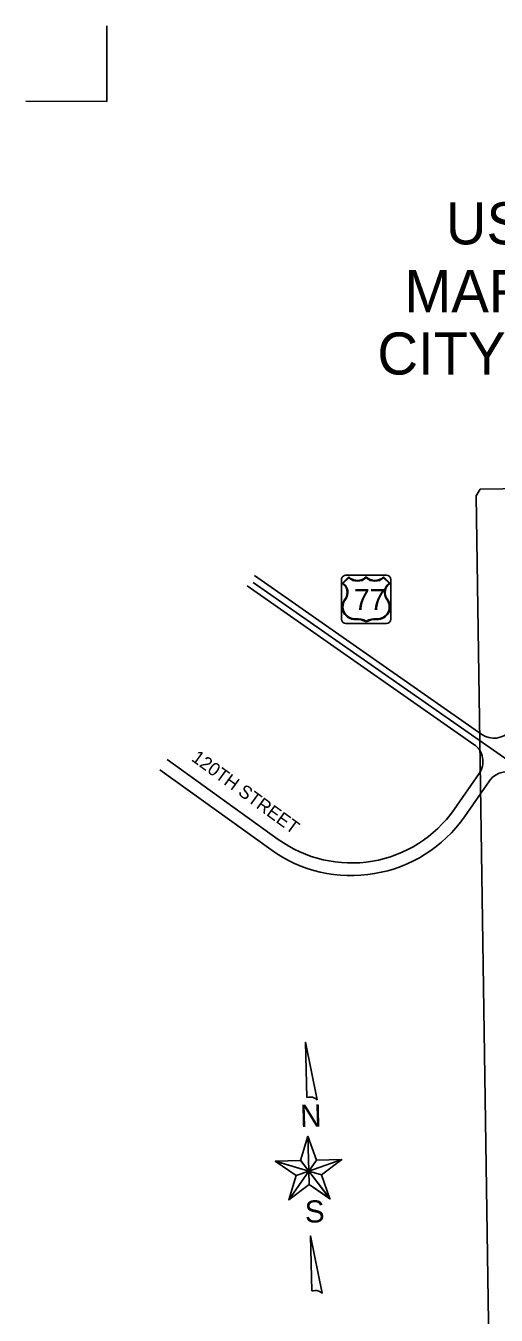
# Model space of a CAD drawing. Extents: x 57.541 to 58.208, y -17.72 to -16.99.
# Drawn here: x 57.5413 to 57.7105, y -17.4539 to -16.9897 of the extents above; entities that cross this region are included whole.
import ezdxf

# ---------------------------------------------------------------- set-up
doc = ezdxf.new("R2010")
doc.units = 0
for name, color, linetype in [('PL Inter City Limit', 7, 'Continuous'), ('PL Inter Maintenance Info', 7, 'Continuous'), ('PL Inter North Arrow', 7, 'Continuous'), ('PL Inter Plot Fence Markers', 7, 'Continuous'), ('PL Inter Road Lines', 7, 'Continuous'), ('PL Inter Route Shields', 7, 'Continuous'), ('PL Inter Street Names', 7, 'Continuous'), ('PL Inter Title Text', 7, 'Continuous')]:
    doc.layers.add(name, color=color, linetype=linetype)

msp = doc.modelspace()

# ---------------------------------------------------------------- linework, layer by layer
at = {"layer": 'PL Inter City Limit'}
for p, q in [((57.704788053227624, -17.15653520712622), (57.70331019354301, -17.158834447703214)), ((57.95786606769947, -17.152901256992426), (57.704788053227624, -17.15653520712622)), ((57.70331019354301, -17.158834447703214), (57.7096896025661, -17.589272446930575))]:
    msp.add_line(p, q, dxfattribs=at)
at = {"layer": 'PL Inter Maintenance Info'}
msp.add_line((57.77189069748247, -17.29406009903201), (57.623089466670365, -17.190037016380938), dxfattribs=at)
at = {"layer": 'PL Inter North Arrow'}
msp.add_line((57.64017946821858, -17.398205322404117), (57.64275097769623, -17.389436636594027), dxfattribs=at)
for points in [[(57.642386048610106, -17.375500192672778), (57.6418651669231, -17.3556080034866), (57.64610200356475, -17.376296863850218), (57.64555506980858, -17.375893997415666), (57.6449501381262, -17.375552247959845), (57.64440944247407, -17.37538761133575), (57.64381230842171, -17.37534364914358), (57.643097618989906, -17.375362363455686)], [(57.64275097769623, -17.389436636594027), (57.64017946821858, -17.398205322404117), (57.64308003768411, -17.402003259103907)], [(57.642790746983444, -17.3894476851279), (57.643119417077976, -17.401999417820623), (57.645831746268776, -17.398039606012038)], [(57.65494971647708, -17.39781855995387), (57.64583742622079, -17.398057167433254), (57.64308003768411, -17.402003259103907)], [(57.643119417077976, -17.401999417820623), (57.647714159554006, -17.403354160603435), (57.654944036524604, -17.39780099853266)], [(57.631067177962755, -17.398443929883495), (57.64308003768411, -17.402003259103907), (57.6385926594326, -17.403610719396944)], [(57.640203567901814, -17.398186981196105), (57.631091277645545, -17.398425588675487), (57.643119417077976, -17.401999417820623)], [(57.63596159250267, -17.412380964733032), (57.64308003768411, -17.402003259103907), (57.643204799764845, -17.40676785531614)], [(57.6359711922612, -17.412377903236077), (57.638601869297716, -17.403592768082827), (57.643119417077976, -17.401999417820623)], [(57.64308003768411, -17.402003259103907), (57.64770494968884, -17.403372111917562), (57.650731840760706, -17.411994202282802)], [(57.643119417077976, -17.401999417820623), (57.6432445690521, -17.406778903850483), (57.65075633033688, -17.411990750892432)], [(57.64420913451465, -17.445122854825335), (57.64368981235366, -17.425290223091903), (57.64792508946933, -17.445919526002786), (57.6474377131659, -17.445515100042222), (57.64671366657802, -17.44517646963843), (57.64599429856818, -17.44501651159234), (57.645395604989844, -17.44491299194745), (57.64468403461002, -17.445050821164532)]]:
    msp.add_lwpolyline(points, close=True, dxfattribs=at)
for points in [[(57.64017946821858, -17.398205322404117), (57.64275097769623, -17.389436636594027)], [(57.64275097769623, -17.389436636594027), (57.64583742622079, -17.398057167433254)], [(57.64583742622079, -17.398057167433254), (57.65494971647708, -17.39781855995387), (57.64770494968884, -17.403372111917562)], [(57.6385926594326, -17.403610719396944), (57.631067177962755, -17.398443929883495), (57.64017946821858, -17.398205322404117)], [(57.643204799764845, -17.40676785531614), (57.63596159250267, -17.412380964733032), (57.6385926594326, -17.403610719396944)], [(57.64770494968884, -17.403372111917562), (57.650731840760706, -17.411994202282802), (57.643204799764845, -17.40676785531614)]]:
    msp.add_lwpolyline(points, dxfattribs=at)
at = {"layer": 'PL Inter Plot Fence Markers'}
msp.add_lwpolyline([(57.541311637959836, -17.01679447941775), (57.57041387150838, -17.016901357963075), (57.57046594241645, -16.989664147604042)], dxfattribs=at)
at = {"layer": 'PL Inter Road Lines'}
for p, q in [((57.705370600576735, -17.24478461294005), (57.62355595787662, -17.187590117348766)), ((57.70252980315534, -17.248344706993592), (57.6209516264247, -17.191315518630965)), ((57.59218751890689, -17.253842341449396), (57.63209563762453, -17.28256601925253)), ((57.589532207401014, -17.25753157955931), (57.62944032611866, -17.28625525736245)), ((57.69537103943944, -17.271807361560633), (57.704398252872494, -17.258894261550445)), ((57.69909644072164, -17.274411693012542), (57.7081236541547, -17.261498593002337))]:
    msp.add_line(p, q, dxfattribs=at)
for centre, radius, start, end in [((57.70971115299658, -17.238575610803053), 0.007575757575757574, 235.04360042445052, 319.0854400094401), ((57.698189250735496, -17.254553709130594), 0.007575757575757574, 325.0436004244266, 55.04360042448811), ((57.714332656291695, -17.265839145422184), 0.007575757575757574, 55.04360042449268, 145.0436004244744), ((57.65842747672431, -17.24598107466256), 0.04507575757575757, 234.25572774455068, 325.04360042446945), ((57.65842747672431, -17.24598107466256), 0.049621212121212115, 234.25572774455068, 325.04360042446945)]:
    msp.add_arc(centre, radius, start, end, dxfattribs=at)
at = {"layer": 'PL Inter Route Shields'}
for points in [[(57.65487141385518, -17.203294538540916), (57.65487142364505, -17.18898528281717)], [(57.65515034062555, -17.190400847829334), (57.65748005375087, -17.188071137891846)], [(57.65551730445399, -17.19037090732459), (57.65748337542457, -17.188404839044242)], [(57.656360871349925, -17.187495837150347), (57.67111723472245, -17.187495847246126)], [(57.6719607958659, -17.190370918574637), (57.669994727585525, -17.188404847604065)], [(57.66999804971585, -17.18807114645621), (57.672327761471834, -17.19040085958151)], [(57.672606680389286, -17.188985294951003), (57.67260667059939, -17.20329455067475)], [(57.67111722289452, -17.204783996341572), (57.65636085952202, -17.204783986245797)]]:
    msp.add_lwpolyline(points, dxfattribs=at)
for centre, radius, start, end in [((57.65636087062356, -17.188985284590185), 0.0014894466858552302, 89.99996080027657, 179.99996080027657), ((57.66061121653916, -17.18497911356618), 0.004400543870874347, 224.63966590458205, 315.2987349053213), ((57.66061121653916, -17.18497911356618), 0.004638855340611184, 227.6025230027635, 312.39739859770486), ((57.666866892619765, -17.18497911784609), 0.004400543870874347, 224.70118669531664, 315.36025569605584), ((57.666866892619765, -17.18497911784609), 0.004638855340611184, 227.6025230027635, 312.39739859770486), ((57.67111723305363, -17.188985294685956), 0.0014894466858552302, 359.9999608002766, 89.99996080027658), ((57.65295725250725, -17.193693221934147), 0.003955928112747722, 326.43355266031193, 56.331957113301534), ((57.65295725250725, -17.193693221934147), 0.00419423958248456, 326.23382125888503, 52.38348593421893), ((57.67452084472792, -17.193693236687185), 0.0041942395824845595, 127.61643566633423, 213.76610034166816), ((57.67452084472792, -17.193693236687185), 0.0039559281127477235, 123.66796448716686, 213.56636893998694), ((57.65973812867321, -17.19884584293127), 0.004575587975222133, 139.6025632293804, 272.75118498365214), ((57.65973812867321, -17.19884584293127), 0.004337276505485296, 139.41993617370449, 272.7511849835674), ((57.66773996151145, -17.198845848405835), 0.004575587975222135, 267.24873661690106, 40.397358371003236), ((57.66773996151145, -17.198845848405835), 0.004337276505485298, 267.2487366169858, 40.57998542684871), ((57.66036719706827, -17.211035259874482), 0.007865442428117856, 64.37505516850953, 92.63286217869594), ((57.66717045430476, -17.21103526452903), 0.00786544242811786, 87.36705942185725, 115.62486643195888), ((57.65636086083367, -17.203294539731132), 0.0014894466858552302, 179.9999608002766, 269.9999608002766), ((57.66036719706827, -17.211035259874482), 0.0076271309583810214, 63.513227090378756, 93.07607975676397), ((57.66717045430476, -17.21103526452903), 0.007627130958381022, 87.37075644248776, 116.48669451008965), ((57.67111722326374, -17.203294549826904), 0.0014894466858552302, 269.9999608002766, 359.9999608002766)]:
    msp.add_arc(centre, radius, start, end, dxfattribs=at)

# ---------------------------------------------------------------- texts
at = {"layer": 'PL Inter North Arrow'}
for s, p in [('N', (57.64010112151539, -17.386108926150005)), ('S', (57.641778322044665, -17.420572416458974))]:
    msp.add_text(s, height=0.007962581982582062, rotation=1.4999608002765772, dxfattribs=at).set_placement(p)
at = {"layer": 'PL Inter Route Shields'}
msp.add_text('77', height=0.007579999999999998, dxfattribs=at).set_placement((57.65938079588289, -17.200009692080002))
at = {"layer": 'PL Inter Street Names'}
msp.add_text('120TH STREET', height=0.004729999999999999, rotation=323.90171603289394, dxfattribs=at).set_placement((57.600563681496574, -17.254006694003905))
at = {"layer": 'PL Inter Title Text'}
for s, p in [('US 50 & US 77', (57.692402926555744, -17.068346604889346)), ('MARION COUNTY', (57.6774924193536, -17.09276986794772)), ('CITY OF FLORENCE', (57.66777308036434, -17.115218783545252))]:
    msp.add_text(s, height=0.015149999999999999, dxfattribs=at).set_placement(p)

doc.saveas('drawing.dxf')
